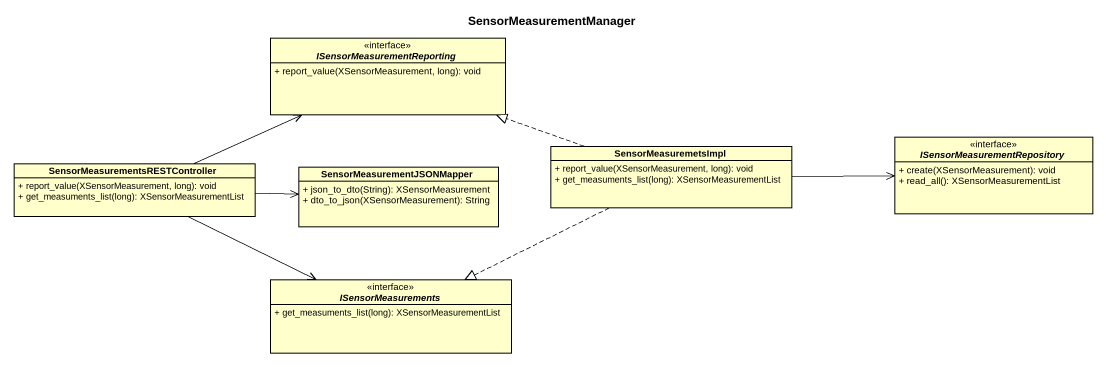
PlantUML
@startuml
title SensorMeasurementManager
hide circle
hide empty members
skinparam classAttributeIconSize 0
interface ISensorMeasurementReporting <<interface>> {
  + report_value(XSensorMeasurement, long): void
}
class "SensorMeasurementsRESTController" as SensorMeasurementsRESTContro {
  + report_value(XSensorMeasurement, long): void
  + get_measuments_list(long): XSensorMeasurementList
}
class SensorMeasurementJSONMapper {
  + json_to_dto(String): XSensorMeasurement
  + dto_to_json(XSensorMeasurement): String
}
class SensorMeasuremetsImpl {
  + report_value(XSensorMeasurement, long): void
  + get_measuments_list(long): XSensorMeasurementList
}
interface ISensorMeasurementRepository <<interface>> {
  + create(XSensorMeasurement): void
  + read_all(): XSensorMeasurementList
}
interface ISensorMeasurements <<interface>> {
  + get_measuments_list(long): XSensorMeasurementList
}
SensorMeasurementsRESTContro -right-> ISensorMeasurementReporting
SensorMeasurementsRESTContro -right-> SensorMeasurementJSONMapper
SensorMeasurementsRESTContro -right-> ISensorMeasurements
SensorMeasuremetsImpl .left.|> ISensorMeasurementReporting
SensorMeasuremetsImpl -right-> ISensorMeasurementRepository
SensorMeasuremetsImpl .left.|> ISensorMeasurements
@enduml
